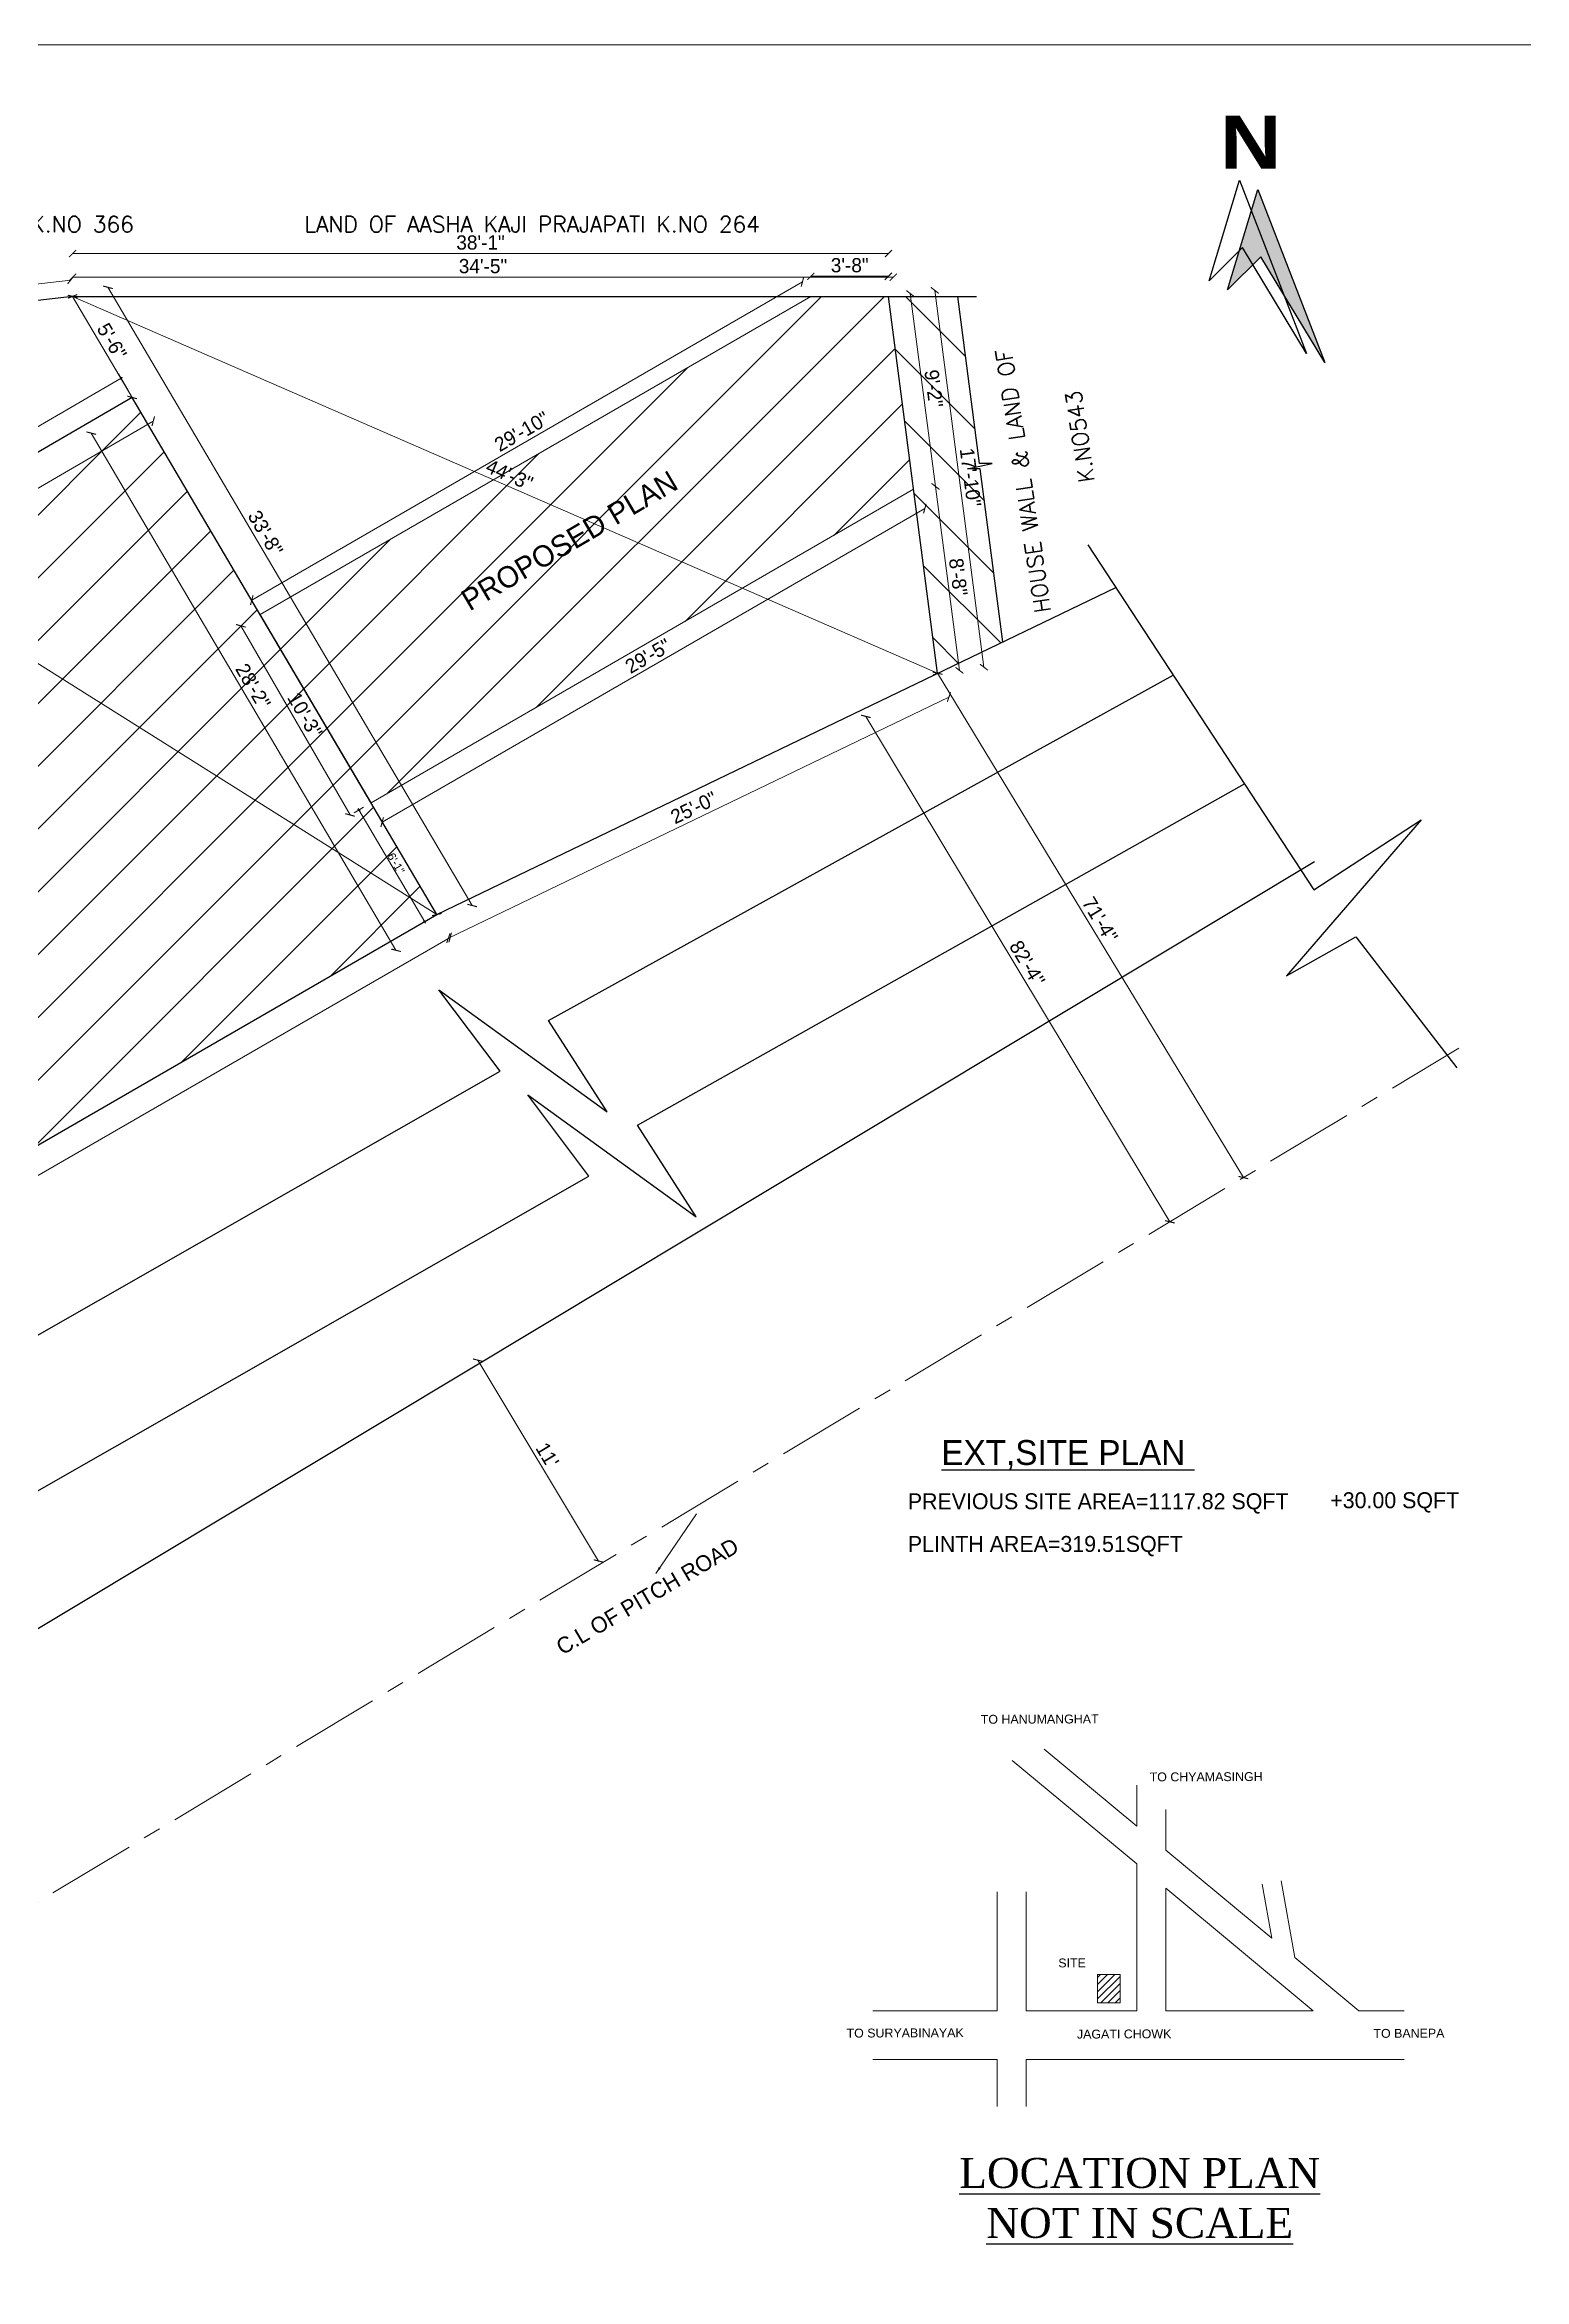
# Model space of a CAD drawing. Header units: inches. Extents: x 20273 to 74670, y -14357 to 735.
# Drawn here: x 42812 to 43646, y -3704 to -2446 of the extents above; entities that cross this region are included whole.
import ezdxf

# ---------------------------------------------------------------- set-up
doc = ezdxf.new("R2010")
doc.units = ezdxf.units.IN
doc.header["$LTSCALE"] = 5
doc.header["$MEASUREMENT"] = 0
doc.linetypes.add('CENTER', pattern=[2, 1.25, -0.25, 0.25, -0.25])
for name, color, linetype, lineweight in [('A-WALL', 7, 'Continuous', 9), ('ele1', 21, 'Continuous', 20), ('HATCH', 253, 'Continuous', 0)]:
    doc.layers.add(name, color=color, linetype=linetype, lineweight=lineweight)
for name, color, linetype in [('column', 4, 'Continuous'), ('DIM', 5, 'Continuous'), ('TEXT', 6, 'Continuous'), ('WALL', 7, 'Continuous')]:
    doc.layers.add(name, color=color, linetype=linetype)
doc.layers.add('dim line', color=7, linetype='Continuous', lineweight=15, true_color=0xfab2b2)
doc.styles.add('ARIAL', font='cityb___.ttf')
doc.styles.add('DIMTEXT', font='arial.ttf', dxfattribs={"height": 8})
doc.styles.add('ordinary', font='times.ttf')
doc.styles.add('ROMANS', font='romans.shx', dxfattribs={"width": 0.8})
doc.styles.get("Standard").update_dxf_attribs({"font": 'arial.ttf'})
doc.styles.add('tt', font='stylu.ttf', dxfattribs={"height": 8})
doc.dimstyles.new('Copy(2) of STANDARD', dxfattribs={"dimtxt": 2, "dimasz": 4, "dimexe": 0, "dimexo": 0, "dimgap": 2, "dimtad": 1, "dimdec": 0, "dimzin": 0, "dimdsep": 46, "dimlunit": 3, "dimtxsty": 'tt', "dimblk": 'ARCHTICK', "dimcen": 0.0505, "dimse1": 1, "dimse2": 1, "dimclrd": 5, "dimclre": 5, "dimclrt": 7, "dimadec": 1, "dimazin": 0, "dimtm": 1e-09, "dimtfac": 1, "dimtdec": 0, "dimtofl": 0, "dimtmove": 1, "dimatfit": 3, "dimfxl": 1, "dimtolj": 2, "dimtzin": 0, "dimlwd": 13, "dimarcsym": 0})
doc.dimstyles.new('Standard$0', dxfattribs={"dimtxt": 6, "dimasz": 4, "dimexe": 3, "dimexo": 6, "dimgap": 3, "dimtad": 1, "dimdec": 1, "dimzin": 0, "dimdsep": 46, "dimlunit": 4, "dimtxsty": 'Standard', "dimcen": 0.09, "dimclrd": 6, "dimclre": 6, "dimclrt": 7, "dimadec": 0, "dimazin": 0, "dimtfac": 1, "dimtdec": 1, "dimtix": 1, "dimtofl": 0, "dimtmove": 1, "dimatfit": 3, "dimfxl": 1, "dimtolj": 1, "dimtzin": 0, "dimlwd": 18, "dimlwe": 18, "dimarcsym": 0})
pattern_1 = [(45, (22181.04, 915.08), (-17.67767, 17.67767), [])]

# ---------------------------------------------------------------- blocks, each defined once
blk = doc.blocks.new('_ArchTick')
at = {"color": 0, "linetype": 'ByBlock', "const_width": 0.15}
blk.add_lwpolyline([(-0.5, -0.5), (0.5, 0.5)], dxfattribs=at)
blk = doc.blocks.new('*D506')
at = {"layer": 'Defpoints', "color": 0, "ltscale": 5, "transparency": 16777216}
for p in [(43243.9, -2587.9), (42929.1, -2758.9), (42933.8, -2767.1)]:
    blk.add_point(p, dxfattribs=at)
at = {"layer": 'DIM', "color": 5, "lineweight": 13, "ltscale": 5, "transparency": 16777216}
blk.add_line((43239.2, -2579.7), (42929.1, -2758.9), dxfattribs=at)
at = {"layer": 'DIM', "color": 5, "lineweight": 13, "ltscale": 5, "transparency": 16777216, "xscale": 4, "yscale": 4, "zscale": 4}
for p, rotation in [((43239.2, -2579.7), 30.02282740670279), ((42929.1, -2758.9), 210.0228274067028)]:
    blk.add_blockref('_ArchTick', p, dxfattribs=dict(at, rotation=rotation))
at = {"layer": 'DIM', "color": 7, "ltscale": 5, "transparency": 16777216, "insert": (43081.1, -2664), "char_height": 8, "attachment_point": 5, "rotation": 30.0228, "style": 'tt'}
blk.add_mtext('\\A2;29\'-10"', dxfattribs=at)
blk = doc.blocks.new('*D510')
at = {"layer": 'Defpoints', "color": 0, "ltscale": 5, "transparency": 16777216}
for p in [(43301.8, -2696.5), (43308.1, -2707.4), (42996.3, -2873.1)]:
    blk.add_point(p, dxfattribs=at)
at = {"layer": 'DIM', "color": 5, "lineweight": 13, "ltscale": 5, "transparency": 16777216}
blk.add_line((43002.5, -2884), (43308.1, -2707.4), dxfattribs=at)
at = {"layer": 'DIM', "color": 5, "lineweight": 13, "ltscale": 5, "transparency": 16777216, "xscale": 4, "yscale": 4, "zscale": 4}
for p, rotation in [((43308.1, -2707.4), 30.02282740670279), ((43002.5, -2884), 210.0228274067028)]:
    blk.add_blockref('_ArchTick', p, dxfattribs=dict(at, rotation=rotation))
at = {"layer": 'DIM', "color": 7, "ltscale": 5, "transparency": 16777216, "insert": (43152.2, -2790.4), "char_height": 8, "attachment_point": 5, "rotation": 30.0228, "style": 'tt'}
blk.add_mtext('\\A2;29\'-5"', dxfattribs=at)
blk = doc.blocks.new('*D511')
at = {"layer": 'Defpoints', "color": 0, "ltscale": 5, "transparency": 16777216}
for p in [(43287.6, -2576.6), (43243.9, -2587.9), (43287.6, -2587.9)]:
    blk.add_point(p, dxfattribs=at)
at = {"layer": 'DIM', "color": 5, "lineweight": 13, "ltscale": 5, "transparency": 16777216}
blk.add_line((43243.9, -2576.6), (43287.6, -2576.6), dxfattribs=at)
at = {"layer": 'DIM', "color": 5, "lineweight": 13, "ltscale": 5, "transparency": 16777216, "xscale": 4, "yscale": 4, "zscale": 4, "rotation": 180}
blk.add_blockref('_ArchTick', (43243.9, -2576.6), dxfattribs=at)
at = {"layer": 'DIM', "color": 5, "lineweight": 13, "ltscale": 5, "transparency": 16777216, "xscale": 4, "yscale": 4, "zscale": 4}
blk.add_blockref('_ArchTick', (43287.6, -2576.6), dxfattribs=at)
at = {"layer": 'DIM', "color": 7, "ltscale": 5, "transparency": 16777216, "insert": (43265.8, -2570.4), "char_height": 8, "attachment_point": 5, "style": 'tt'}
blk.add_mtext('\\A2;3\'-8"', dxfattribs=at)
blk = doc.blocks.new('*D512')
at = {"layer": 'Defpoints', "color": 0, "ltscale": 5, "transparency": 16777216}
for p in [(43287.6, -2587.9), (43299.9, -2586.3), (43301.8, -2696.5)]:
    blk.add_point(p, dxfattribs=at)
at = {"layer": 'DIM', "color": 5, "lineweight": 13, "ltscale": 5, "transparency": 16777216}
blk.add_line((43314.1, -2694.9), (43299.9, -2586.3), dxfattribs=at)
at = {"layer": 'DIM', "color": 5, "lineweight": 13, "ltscale": 5, "transparency": 16777216, "xscale": 4, "yscale": 4, "zscale": 4}
for p, rotation in [((43299.9, -2586.3), 97.43550611294224), ((43314.1, -2694.9), 277.4355061129422)]:
    blk.add_blockref('_ArchTick', p, dxfattribs=dict(at, rotation=rotation))
at = {"layer": 'DIM', "color": 7, "ltscale": 5, "transparency": 16777216, "insert": (43313.1, -2639.8), "char_height": 8, "attachment_point": 5, "rotation": 277.4355, "style": 'tt'}
blk.add_mtext('\\A2;9\'-2"', dxfattribs=at)
blk = doc.blocks.new('*D513')
at = {"layer": 'Defpoints', "color": 0, "ltscale": 5, "transparency": 16777216}
for p in [(42933.8, -2767.1), (42984.4, -2879.9), (42996.3, -2873.1)]:
    blk.add_point(p, dxfattribs=at)
at = {"layer": 'DIM', "color": 5, "lineweight": 13, "ltscale": 5, "transparency": 16777216}
blk.add_line((42922.9, -2773.4), (42984.4, -2879.9), dxfattribs=at)
at = {"layer": 'DIM', "color": 5, "lineweight": 13, "ltscale": 5, "transparency": 16777216, "xscale": 4, "yscale": 4, "zscale": 4}
for p, rotation in [((42922.9, -2773.4), 120.0228274066963), ((42984.4, -2879.9), 300.0228274066963)]:
    blk.add_blockref('_ArchTick', p, dxfattribs=dict(at, rotation=rotation))
at = {"layer": 'DIM', "color": 7, "ltscale": 5, "transparency": 16777216, "insert": (42959, -2823.6), "char_height": 8, "attachment_point": 5, "rotation": 300.0228, "style": 'tt'}
blk.add_mtext('\\A2;10\'-3"', dxfattribs=at)
blk = doc.blocks.new('*D514')
at = {"layer": 'Defpoints', "color": 0, "ltscale": 5, "transparency": 16777216}
for p in [(42828.2, -2587.9), (42828.2, -2587.9), (43315.3, -2800.1)]:
    blk.add_point(p, dxfattribs=at)
at = {"layer": 'DIM', "color": 5, "lineweight": 13, "ltscale": 5, "transparency": 16777216}
blk.add_line((43315.3, -2800.1), (42828.2, -2587.9), dxfattribs=at)
at = {"layer": 'DIM', "color": 5, "lineweight": 13, "ltscale": 5, "transparency": 16777216, "xscale": 4, "yscale": 4, "zscale": 4}
for p, rotation in [((42828.2, -2587.9), 156.4590553134295), ((43315.3, -2800.1), 336.4590553134295)]:
    blk.add_blockref('_ArchTick', p, dxfattribs=dict(at, rotation=rotation))
at = {"layer": 'DIM', "color": 7, "ltscale": 5, "transparency": 16777216, "insert": (43074.2, -2688.4), "char_height": 8, "attachment_point": 5, "rotation": 336.4591, "style": 'tt'}
blk.add_mtext('\\A2;44\'-3"', dxfattribs=at)
blk = doc.blocks.new('*D496')
at = {"layer": 'Defpoints', "color": 0, "ltscale": 5, "transparency": 16777216}
for p in [(42879.3, -2564.4), (42848.1, -2582.8), (43084.4, -2912.5)]:
    blk.add_point(p, dxfattribs=at)
at = {"layer": 'DIM', "color": 5, "lineweight": 13, "ltscale": 5, "transparency": 16777216}
blk.add_line((43053.2, -2930.9), (42848.1, -2582.8), dxfattribs=at)
at = {"layer": 'DIM', "color": 5, "lineweight": 13, "ltscale": 5, "transparency": 16777216, "xscale": 4, "yscale": 4, "zscale": 4}
for p, rotation in [((42848.1, -2582.8), 120.5085900979847), ((43053.2, -2930.9), 300.5085900979847)]:
    blk.add_blockref('_ArchTick', p, dxfattribs=dict(at, rotation=rotation))
at = {"layer": 'DIM', "color": 7, "ltscale": 5, "transparency": 16777216, "insert": (42936.8, -2721.2), "char_height": 8, "attachment_point": 5, "rotation": 300.5086, "style": 'tt'}
blk.add_mtext('\\A2;33\'-8"', dxfattribs=at)
blk = doc.blocks.new('*D515')
at = {"layer": 'Defpoints', "color": 0, "ltscale": 5, "transparency": 16777216}
for p in [(42534.6, -2622.2), (43033.3, -2936), (43033.3, -2936)]:
    blk.add_point(p, dxfattribs=at)
at = {"layer": 'DIM', "color": 5, "lineweight": 13, "ltscale": 5, "transparency": 16777216}
blk.add_line((42534.6, -2622.2), (43033.3, -2936), dxfattribs=at)
at = {"layer": 'DIM', "color": 5, "lineweight": 13, "ltscale": 5, "transparency": 16777216, "xscale": 4, "yscale": 4, "zscale": 4}
for p, rotation in [((42534.6, -2622.2), 147.8211343331413), ((43033.3, -2936), 327.8211343331413)]:
    blk.add_blockref('_ArchTick', p, dxfattribs=dict(at, rotation=rotation))
at = {"layer": 'DIM', "color": 7, "ltscale": 5, "transparency": 16777216, "insert": (42787.3, -2773.9), "char_height": 8, "attachment_point": 5, "rotation": 327.8211, "style": 'tt'}
blk.add_mtext('\\A2;49\'-1"', dxfattribs=at)
blk = doc.blocks.new('*D497')
at = {"layer": 'Defpoints', "color": 0, "ltscale": 5, "transparency": 16777216}
for p in [(43287.6, -2563.8), (42828.2, -2587.9), (43287.6, -2587.9)]:
    blk.add_point(p, dxfattribs=at)
at = {"layer": 'DIM', "color": 5, "lineweight": 13, "ltscale": 5, "transparency": 16777216}
blk.add_line((42828.2, -2563.8), (43287.6, -2563.8), dxfattribs=at)
at = {"layer": 'DIM', "color": 5, "lineweight": 13, "ltscale": 5, "transparency": 16777216, "xscale": 4, "yscale": 4, "zscale": 4, "rotation": 180}
blk.add_blockref('_ArchTick', (42828.2, -2563.8), dxfattribs=at)
at = {"layer": 'DIM', "color": 5, "lineweight": 13, "ltscale": 5, "transparency": 16777216, "xscale": 4, "yscale": 4, "zscale": 4}
blk.add_blockref('_ArchTick', (43287.6, -2563.8), dxfattribs=at)
at = {"layer": 'DIM', "color": 7, "ltscale": 5, "transparency": 16777216, "insert": (43057.9, -2557.6), "char_height": 8, "attachment_point": 5, "style": 'tt'}
blk.add_mtext('\\A2;38\'-1"', dxfattribs=at)
blk = doc.blocks.new('*D498')
at = {"layer": 'Defpoints', "color": 0, "ltscale": 5, "transparency": 16777216}
for p in [(42827.1, -2578.7), (42828.2, -2587.9), (42534.6, -2622.2)]:
    blk.add_point(p, dxfattribs=at)
at = {"layer": 'DIM', "color": 5, "lineweight": 13, "ltscale": 5, "transparency": 16777216}
blk.add_line((42533.5, -2613), (42827.1, -2578.7), dxfattribs=at)
at = {"layer": 'DIM', "color": 5, "lineweight": 13, "ltscale": 5, "transparency": 16777216, "xscale": 4, "yscale": 4, "zscale": 4}
for p, rotation in [((42827.1, -2578.7), 6.656485109489094), ((42533.5, -2613), 186.6564851094891)]:
    blk.add_blockref('_ArchTick', p, dxfattribs=dict(at, rotation=rotation))
at = {"layer": 'DIM', "color": 7, "ltscale": 5, "transparency": 16777216, "insert": (42679.6, -2589.7), "char_height": 8, "attachment_point": 5, "rotation": 6.6565, "style": 'tt'}
blk.add_mtext('\\A2;24\'-8"', dxfattribs=at)
blk = doc.blocks.new('*D500')
at = {"layer": 'Defpoints', "color": 0, "ltscale": 5, "transparency": 16777216}
for p in [(43315.3, -2800.1), (43321.7, -2813.5), (43033.3, -2936)]:
    blk.add_point(p, dxfattribs=at)
at = {"layer": 'DIM', "color": 5, "lineweight": 13, "ltscale": 5, "transparency": 16777216}
blk.add_line((43039.8, -2949.3), (43321.7, -2813.5), dxfattribs=at)
at = {"layer": 'DIM', "color": 5, "lineweight": 13, "ltscale": 5, "transparency": 16777216, "xscale": 4, "yscale": 4, "zscale": 4}
for p, rotation in [((43321.7, -2813.5), 25.72641114425595), ((43039.8, -2949.3), 205.726411144256)]:
    blk.add_blockref('_ArchTick', p, dxfattribs=dict(at, rotation=rotation))
at = {"layer": 'DIM', "color": 7, "ltscale": 5, "transparency": 16777216, "insert": (43178, -2875.8), "char_height": 8, "attachment_point": 5, "rotation": 25.7264, "style": 'tt'}
blk.add_mtext('\\A2;25\'-0"', dxfattribs=at)
blk = doc.blocks.new('*D502')
at = {"layer": 'Defpoints', "color": 0, "ltscale": 5, "transparency": 16777216}
for p in [(43315.3, -2800.1), (43486.5, -3084.7), (43446.1, -3109)]:
    blk.add_point(p, dxfattribs=at)
at = {"layer": 'DIM', "color": 5, "lineweight": 13, "ltscale": 5, "transparency": 16777216}
blk.add_line((43274.9, -2824.4), (43446.1, -3109), dxfattribs=at)
at = {"layer": 'DIM', "color": 5, "lineweight": 13, "ltscale": 5, "transparency": 16777216, "xscale": 4, "yscale": 4, "zscale": 4}
for p, rotation in [((43274.9, -2824.4), 121.020957503502), ((43446.1, -3109), 301.020957503502)]:
    blk.add_blockref('_ArchTick', p, dxfattribs=dict(at, rotation=rotation))
at = {"layer": 'DIM', "color": 7, "ltscale": 5, "transparency": 16777216, "insert": (43365.8, -2963.5), "char_height": 8, "attachment_point": 5, "rotation": 301.021, "style": 'tt'}
blk.add_mtext("\\A2;82'-4''", dxfattribs=at)
blk = doc.blocks.new('*D503')
at = {"layer": 'Defpoints', "color": 0, "ltscale": 5, "transparency": 16777216}
for p in [(43056.4, -3186.9), (43056.4, -3186.9), (43124.4, -3300)]:
    blk.add_point(p, dxfattribs=at)
at = {"layer": 'DIM', "color": 5, "lineweight": 13, "ltscale": 5, "transparency": 16777216}
blk.add_line((43124.4, -3300), (43056.4, -3186.9), dxfattribs=at)
at = {"layer": 'DIM', "color": 5, "lineweight": 13, "ltscale": 5, "transparency": 16777216, "xscale": 4, "yscale": 4, "zscale": 4}
for p, rotation in [((43056.4, -3186.9), 120.9954618466229), ((43124.4, -3300), 300.9954618466229)]:
    blk.add_blockref('_ArchTick', p, dxfattribs=dict(at, rotation=rotation))
at = {"layer": 'DIM', "color": 7, "ltscale": 5, "transparency": 16777216, "insert": (43095.6, -3240.3), "char_height": 8, "attachment_point": 5, "rotation": 300.9955, "style": 'tt'}
blk.add_mtext("\\A2;11'", dxfattribs=at)
blk = doc.blocks.new('*D504')
at = {"layer": 'Defpoints', "color": 0, "ltscale": 5, "transparency": 16777216}
for p in [(43315.3, -2800.1), (43487.5, -3084.1), (43487.5, -3084.1)]:
    blk.add_point(p, dxfattribs=at)
at = {"layer": 'DIM', "color": 5, "lineweight": 13, "ltscale": 5, "transparency": 16777216}
blk.add_line((43315.3, -2800.1), (43487.5, -3084.1), dxfattribs=at)
at = {"layer": 'DIM', "color": 5, "lineweight": 13, "ltscale": 5, "transparency": 16777216, "xscale": 4, "yscale": 4, "zscale": 4}
for p, rotation in [((43315.3, -2800.1), 121.2299142519415), ((43487.5, -3084.1), 301.2299142519415)]:
    blk.add_blockref('_ArchTick', p, dxfattribs=dict(at, rotation=rotation))
at = {"layer": 'DIM', "color": 7, "ltscale": 5, "transparency": 16777216, "insert": (43406.8, -2938.9), "char_height": 8, "attachment_point": 5, "rotation": 301.2299, "style": 'tt'}
blk.add_mtext("\\A2;71'-4''", dxfattribs=at)
blk = doc.blocks.new('*D487')
at = {"layer": 'Defpoints', "color": 0, "ltscale": 5, "transparency": 16777216}
for p in [(43287.6, -2587.9), (43315.3, -2800.1), (43341.4, -2796.7)]:
    blk.add_point(p, dxfattribs=at)
at = {"layer": 'DIM', "color": 5, "lineweight": 13, "ltscale": 5, "transparency": 16777216}
blk.add_line((43313.7, -2584.5), (43341.4, -2796.7), dxfattribs=at)
at = {"layer": 'DIM', "color": 5, "lineweight": 13, "ltscale": 5, "transparency": 16777216, "xscale": 4, "yscale": 4, "zscale": 4}
for p, rotation in [((43313.7, -2584.5), 97.43550611295157), ((43341.4, -2796.7), 277.4355061129515)]:
    blk.add_blockref('_ArchTick', p, dxfattribs=dict(at, rotation=rotation))
at = {"layer": 'DIM', "color": 7, "ltscale": 5, "transparency": 16777216, "insert": (43333.8, -2689.8), "char_height": 8, "attachment_point": 5, "rotation": 277.4355, "style": 'tt'}
blk.add_mtext('\\A2;17\'-10"', dxfattribs=at)
blk = doc.blocks.new('*D492')
at = {"layer": 'Defpoints', "color": 0, "ltscale": 5, "transparency": 16777216}
for p in [(42912.8, -2621.3), (43084.4, -2912.5), (43010.3, -2956.1)]:
    blk.add_point(p, dxfattribs=at)
at = {"layer": 'DIM', "color": 5, "lineweight": 13, "ltscale": 5, "transparency": 16777216}
blk.add_line((42838.7, -2664.9), (43010.3, -2956.1), dxfattribs=at)
at = {"layer": 'DIM', "color": 5, "lineweight": 13, "ltscale": 5, "transparency": 16777216, "xscale": 4, "yscale": 4, "zscale": 4}
for p, rotation in [((42838.7, -2664.9), 120.5085900979861), ((43010.3, -2956.1), 300.5085900979861)]:
    blk.add_blockref('_ArchTick', p, dxfattribs=dict(at, rotation=rotation))
at = {"layer": 'DIM', "color": 7, "ltscale": 5, "transparency": 16777216, "insert": (42929.8, -2807.4), "char_height": 8, "attachment_point": 5, "rotation": 300.5086, "style": 'tt'}
blk.add_mtext('\\A2;28\'-2"', dxfattribs=at)
blk = doc.blocks.new('*D508')
at = {"layer": 'Defpoints', "color": 0, "ltscale": 5, "transparency": 16777216}
for p in [(42861.7, -2637.8), (42873.6, -2658.2), (42534.6, -2828.2)]:
    blk.add_point(p, dxfattribs=at)
at = {"layer": 'DIM', "color": 5, "lineweight": 13, "ltscale": 5, "transparency": 16777216}
blk.add_line((42546.5, -2848.6), (42873.6, -2658.2), dxfattribs=at)
at = {"layer": 'DIM', "color": 5, "lineweight": 13, "ltscale": 5, "transparency": 16777216, "xscale": 4, "yscale": 4, "zscale": 4}
for p, rotation in [((42873.6, -2658.2), 30.20167562402278), ((42546.5, -2848.6), 210.2016756240228)]:
    blk.add_blockref('_ArchTick', p, dxfattribs=dict(at, rotation=rotation))
at = {"layer": 'DIM', "color": 7, "ltscale": 5, "transparency": 16777216, "insert": (42706.9, -2748), "char_height": 8, "attachment_point": 5, "rotation": 30.2017, "style": 'tt'}
blk.add_mtext('\\A2;31\'-7"', dxfattribs=at)
blk = doc.blocks.new('*D493')
at = {"layer": 'Defpoints', "color": 0, "ltscale": 5, "transparency": 16777216}
for p in [(43033.3, -2936), (43040.8, -2948.9), (42534.6, -3224.2)]:
    blk.add_point(p, dxfattribs=at)
at = {"layer": 'DIM', "color": 5, "lineweight": 13, "ltscale": 5, "transparency": 16777216}
blk.add_line((42542, -3237), (43040.8, -2948.9), dxfattribs=at)
at = {"layer": 'DIM', "color": 5, "lineweight": 13, "ltscale": 5, "transparency": 16777216, "xscale": 4, "yscale": 4, "zscale": 4}
for p, rotation in [((43040.8, -2948.9), 30.02282740668969), ((42542, -3237), 210.0228274066897)]:
    blk.add_blockref('_ArchTick', p, dxfattribs=dict(at, rotation=rotation))
at = {"layer": 'DIM', "color": 7, "ltscale": 5, "transparency": 16777216, "insert": (42788.3, -3087.6), "char_height": 8, "attachment_point": 5, "rotation": 30.0228, "style": 'tt'}
blk.add_mtext("\\A2;48'", dxfattribs=at)
blk = doc.blocks.new('*D509')
at = {"layer": 'Defpoints', "color": 0, "ltscale": 5, "transparency": 16777216}
for p in [(42828.2, -2587.9), (42828.2, -2587.9), (42861.7, -2644.8)]:
    blk.add_point(p, dxfattribs=at)
at = {"layer": 'DIM', "color": 5, "lineweight": 13, "ltscale": 5, "transparency": 16777216}
blk.add_line((42861.7, -2644.8), (42828.2, -2587.9), dxfattribs=at)
at = {"layer": 'DIM', "color": 5, "lineweight": 13, "ltscale": 5, "transparency": 16777216, "xscale": 4, "yscale": 4, "zscale": 4}
for p, rotation in [((42828.2, -2587.9), 120.5085900979771), ((42861.7, -2644.8), 300.5085900979771)]:
    blk.add_blockref('_ArchTick', p, dxfattribs=dict(at, rotation=rotation))
at = {"layer": 'DIM', "color": 7, "ltscale": 5, "transparency": 16777216, "insert": (42850.3, -2613.2), "char_height": 8, "attachment_point": 5, "rotation": 300.5086, "style": 'tt'}
blk.add_mtext('\\A2;5\'-6"', dxfattribs=at)
blk = doc.blocks.new('*D516')
at = {"layer": 'Defpoints', "color": 0, "ltscale": 5, "transparency": 16777216}
for p in [(43290.3, -2577.1), (42828.2, -2587.9), (43290.3, -2587.9)]:
    blk.add_point(p, dxfattribs=at)
at = {"layer": 'DIM', "color": 5, "lineweight": 13, "ltscale": 5, "transparency": 16777216}
blk.add_line((42828.2, -2577.1), (43290.3, -2577.1), dxfattribs=at)
at = {"layer": 'DIM', "color": 5, "lineweight": 13, "ltscale": 5, "transparency": 16777216, "xscale": 4, "yscale": 4, "zscale": 4, "rotation": 180}
blk.add_blockref('_ArchTick', (42828.2, -2577.1), dxfattribs=at)
at = {"layer": 'DIM', "color": 5, "lineweight": 13, "ltscale": 5, "transparency": 16777216, "xscale": 4, "yscale": 4, "zscale": 4}
blk.add_blockref('_ArchTick', (43290.3, -2577.1), dxfattribs=at)
at = {"layer": 'DIM', "color": 7, "ltscale": 5, "transparency": 16777216, "insert": (43059.3, -2570.9), "char_height": 8, "attachment_point": 5, "style": 'tt'}
blk.add_mtext('\\A2;34\'-5"', dxfattribs=at)
blk = doc.blocks.new('*D689')
at = {"layer": 'Defpoints', "color": 0, "ltscale": 5, "transparency": 16777216}
for p in [(43301.8, -2696.5), (43315.3, -2800.1), (43327.6, -2798.5)]:
    blk.add_point(p, dxfattribs=at)
at = {"layer": 'DIM', "color": 5, "lineweight": 13, "ltscale": 5, "transparency": 16777216}
blk.add_line((43314.1, -2694.9), (43327.6, -2798.5), dxfattribs=at)
at = {"layer": 'DIM', "color": 5, "lineweight": 13, "ltscale": 5, "transparency": 16777216, "xscale": 4, "yscale": 4, "zscale": 4}
for p, rotation in [((43314.1, -2694.9), 97.43550611294225), ((43327.6, -2798.5), 277.4355061129423)]:
    blk.add_blockref('_ArchTick', p, dxfattribs=dict(at, rotation=rotation))
at = {"layer": 'DIM', "color": 7, "ltscale": 5, "transparency": 16777216, "insert": (43326.9, -2745.9), "char_height": 8, "attachment_point": 5, "rotation": 277.4355, "style": 'tt'}
blk.add_mtext('\\A2;8\'-8"', dxfattribs=at)
blk = doc.blocks.new('oblique')
at = {"color": 0, "lineweight": -2}
blk.add_line((0.25, 0.25), (-0.25, -0.25), dxfattribs=at)
at = {"layer": 'dim line', "lineweight": 9}
for p, q in [((-0.4375, 0), (0.4375, 0)), ((0, 0.4375), (0, -0.4375))]:
    blk.add_line(p, q, dxfattribs=at)
blk = doc.blocks.new('*D692')
at = {"layer": 'A-WALL', "color": 33, "lineweight": 0, "ltscale": 5, "transparency": 16777216}
blk.add_line((42855.5, -2634), (42528.4, -2824.5), dxfattribs=at)
at = {"layer": 'A-WALL', "color": 47, "lineweight": 0, "ltscale": 5, "transparency": 16777216}
for p, q in [((42859.2, -2640.5), (42854, -2631.5)), ((42532.1, -2830.9), (42526.8, -2821.9))]:
    blk.add_line(p, q, dxfattribs=at)
at = {"layer": 'Defpoints', "color": 0, "ltscale": 5, "transparency": 16777216}
for p in [(42861.7, -2644.8), (42528.4, -2824.5), (42534.6, -2835.2)]:
    blk.add_point(p, dxfattribs=at)
at = {"layer": 'A-WALL', "color": 33, "lineweight": 0, "ltscale": 5, "transparency": 16777216, "xscale": 2, "yscale": 2, "zscale": 2}
for p, rotation in [((42855.5, -2634), 30.20167562402474), ((42528.4, -2824.5), 210.2016756240247)]:
    blk.add_blockref('oblique', p, dxfattribs=dict(at, rotation=rotation))
at = {"layer": 'A-WALL', "color": 7, "ltscale": 5, "transparency": 16777216, "insert": (42690.3, -2726.5), "char_height": 4.5, "attachment_point": 5, "rotation": 30.2017}
blk.add_mtext('\\A1;31\'-6{\\H0.5x;\\S1/2;}"', dxfattribs=at)
blk = doc.blocks.new('_OBLIQUE')
at = {"color": 0, "linetype": 'ByBlock'}
blk.add_line((-0.5, -0.5), (0.5, 0.5), dxfattribs=at)
blk = doc.blocks.new('*D711')
at = {"layer": 'A-WALL', "color": 47, "lineweight": 0, "ltscale": 5, "transparency": 16777216}
for p, q in [((42992, -2875.6), (42986.8, -2878.7)), ((43029, -2938.5), (43023.9, -2941.5))]:
    blk.add_line(p, q, dxfattribs=at)
at = {"layer": 'A-WALL', "color": 33, "lineweight": 0, "ltscale": 5, "transparency": 16777216}
blk.add_line((43026.5, -2940), (42989.4, -2877.1), dxfattribs=at)
at = {"layer": 'Defpoints', "color": 0, "ltscale": 5, "transparency": 16777216}
for p in [(42989.4, -2877.1), (42996.3, -2873.1), (43033.3, -2936)]:
    blk.add_point(p, dxfattribs=at)
at = {"layer": 'A-WALL', "color": 33, "lineweight": 0, "ltscale": 5, "transparency": 16777216, "xscale": 2, "yscale": 2, "zscale": 2}
for p, rotation in [((42989.4, -2877.1), 120.5085900979961), ((43026.5, -2940), 300.508590097996)]:
    blk.add_blockref('oblique', p, dxfattribs=dict(at, rotation=rotation))
at = {"layer": 'A-WALL', "color": 7, "ltscale": 5, "transparency": 16777216, "insert": (43010.3, -2907.2), "char_height": 4.5, "attachment_point": 5, "rotation": 300.5086}
blk.add_mtext('\\A1;6\'-1"', dxfattribs=at)

msp = doc.modelspace()

# ---------------------------------------------------------------- hatches: boundary and pattern name
at = {"layer": 'DIM'}
msp.add_hatch(color=256, dxfattribs=at).paths.add_polyline_path([(43478.55, -2584.27), (43495.55, -2527.66), (43533.32, -2625.15), (43497.39, -2565.59)])
at = {"layer": 'HATCH', "ltscale": 5}
h = msp.add_hatch(dxfattribs=at)
h.set_pattern_fill('ANSI31', color=256, scale=200, style=0)
h.set_pattern_definition(pattern_1)
h.paths.add_polyline_path([(43287.6, -2587.92), (43243.93, -2587.92), (42933.82, -2767.12), (42996.26, -2873.09), (43301.78, -2696.54)])
h.paths.add_polyline_path([(43053.69, -2689.33), (43087.71, -2704.15), (43095.11, -2687.16), (43061.09, -2672.33)], flags=25)
h.paths.add_polyline_path([(43050.93, -2770.18), (43175.08, -2697.16), (43165.45, -2680.79), (43041.3, -2753.81)], flags=24)
h = msp.add_hatch(dxfattribs=at)
h.set_pattern_fill('ANSI31', color=256, scale=200, angle=90, style=0)
h.set_pattern_definition([(135, (21450.476, -17758.31), (-17.67767, -17.67767), [])])
h.paths.add_polyline_path([(43339.28, -2685.06), (43332.08, -2685.06), (43346, -2681.92), (43338.87, -2681.92), (43326.6, -2587.92), (43287.6, -2587.92), (43315.3, -2800.12), (43351.99, -2782.44)])
h.paths.add_polyline_path([(43323.63, -2670.46), (43328.94, -2711.1), (43316.41, -2712.74), (43311.11, -2672.09)], flags=24)
h = msp.add_hatch(dxfattribs=at)
h.set_pattern_fill('ANSI31', color=256, scale=200, style=0)
h.set_pattern_definition(pattern_1)
h.paths.add_polyline_path([(42861.73, -2644.78), (42534.6, -2835.19), (42534.6, -3184.92), (42534.6, -3224.19), (43033.32, -2935.99)])
h.paths.add_polyline_path([(42941.11, -2810.83), (42959.68, -2842.97), (42975.73, -2833.69), (42957.16, -2801.56)], flags=24)
h.paths.add_polyline_path([(42766.8, -2771.73), (42798.21, -2791.5), (42808.08, -2775.81), (42776.67, -2756.04)], flags=24)
h.paths.add_polyline_path([(42553.84, -3048.27), (42553.84, -3011.16), (42535.31, -3011.16), (42535.31, -3048.27)], flags=24)
h.paths.add_polyline_path([(42695.36, -2765.08), (42727.43, -2746.41), (42718.11, -2730.39), (42686.03, -2749.06)], flags=24)
h.paths.add_polyline_path([(42656.06, -2974.46), (42801.3, -2890.6), (42794.8, -2879.34), (42649.56, -2963.2)], flags=24)
h.paths.add_polyline_path([(42647.87, -2954.41), (42792.15, -2871.11), (42782.78, -2854.87), (42638.5, -2938.17)], flags=24)
at = {"layer": 'WALL', "linetype": 'ByBlock', "ltscale": 5, "true_color": 0xf8991e}
h = msp.add_hatch(dxfattribs=at)
h.set_pattern_fill('ANSI31', color=30, scale=22.804179)
h.set_pattern_definition([(45, (37644.3292, -1712.777), (-2.0156237, 2.0156237), [])])
h.paths.add_polyline_path([(43405.4, -3548.81), (43418.1, -3548.81), (43418.1, -3532.88), (43405.4, -3532.88)])

# ---------------------------------------------------------------- linework, layer by layer
at = {"layer": 'A-WALL', "ltscale": 5}
for p, q in [((42933.82, -2767.12), (43243.93, -2587.92)), ((42996.26, -2873.09), (43301.78, -2696.54)), ((43427.43, -3449.23), (43375.34, -3405.92)), ((43427.43, -3470.58), (43357.35, -3412.31)), ((43427.43, -3449.23), (43427.43, -3426.2)), ((43443.84, -3462.88), (43443.84, -3439.85)), ((43427.43, -3553.24), (43427.43, -3470.58)), ((43503.43, -3512.43), (43443.84, -3462.88)), ((43443.84, -3553.24), (43443.84, -3484.24)), ((43526.83, -3553.24), (43443.84, -3484.24)), ((43503.43, -3512.43), (43498.01, -3482.05)), ((43516.48, -3523.28), (43508.79, -3480.13)), ((43348.78, -3553.24), (43348.78, -3486.2)), ((43365.2, -3553.24), (43365.2, -3486.2)), ((43552.51, -3553.24), (43516.48, -3523.28)), ((43348.78, -3553.24), (43278.86, -3553.24)), ((43365.2, -3553.24), (43427.43, -3553.24)), ((43443.84, -3553.24), (43526.83, -3553.24)), ((43552.51, -3553.24), (43577.95, -3553.24)), ((43278.86, -3580.61), (43348.78, -3580.61)), ((43348.78, -3607.16), (43348.78, -3580.61)), ((43365.2, -3580.61), (43577.95, -3580.61)), ((43365.2, -3607.16), (43365.2, -3580.61))]:
    msp.add_line(p, q, dxfattribs=at)
for points in [[(43287.6, -2587.92), (43243.93, -2587.92), (42933.82, -2767.12), (42996.26, -2873.09), (43301.78, -2696.54)], [(43405.4, -3532.88), (43418.1, -3532.88), (43418.1, -3548.81), (43405.4, -3548.81)]]:
    msp.add_lwpolyline(points, close=True, dxfattribs=at)
at = {"layer": 'DIM'}
for points in [[(43468.23, -2579.12), (43485.23, -2522.51), (43523.01, -2620), (43487.08, -2560.44), (43468.23, -2579.12)], [(43478.55, -2584.27), (43495.55, -2527.66), (43533.32, -2625.15), (43497.39, -2565.59), (43478.55, -2584.27)]]:
    msp.add_lwpolyline(points, dxfattribs=at)
at = {"layer": 'ele1'}
msp.add_lwpolyline([(42351.65, -2446.17), (45436.61, -2446.17), (45436.61, -4601.5), (42351.65, -4601.5)], close=True, dxfattribs=at)
msp.add_lwpolyline([(42351.65, -2446.17), (45436.61, -2446.17), (45436.61, -4601.5), (42351.65, -4601.5)], close=True, dxfattribs=at)
at = {"layer": 'HATCH', "linetype": 'CENTER', "ltscale": 8}
msp.add_line((42748.51, -3528.05), (43608.73, -3011.27), dxfattribs=at)
at = {"layer": 'WALL', "ltscale": 5}
for p, q in [((42828.22, -2587.92), (42534.6, -2622.19)), ((42828.22, -2587.92), (43290.3, -2587.92)), ((43315.3, -2800.12), (43287.6, -2587.92)), ((43287.6, -2587.92), (43337.28, -2587.92)), ((43338.87, -2681.92), (43326.6, -2587.92)), ((42861.73, -2644.78), (42534.6, -2835.19)), ((43033.32, -2935.99), (42861.73, -2644.78)), ((43332.08, -2685.06), (43346, -2681.92)), ((43339.28, -2685.06), (43332.08, -2685.06)), ((43346, -2681.92), (43338.87, -2681.92)), ((43351.99, -2782.44), (43339.28, -2685.06)), ((43033.32, -2935.99), (43415.64, -2751.77)), ((43096.2, -2995.56), (43448, -2801.16)), ((43146.25, -3054.63), (43488.12, -2862.39)), ((42597.67, -3464.68), (43527.5, -2906.08)), ((42534.6, -3224.19), (43033.32, -2935.99)), ((43034.47, -2978.36), (43129.21, -3047.16)), ((43068.92, -3024.23), (43034.47, -2978.36)), ((43129.21, -3047.16), (43096.2, -2995.56)), ((42534.6, -3329.13), (43068.92, -3024.23)), ((43118.98, -3083.3), (43084.53, -3037.43)), ((43084.53, -3037.43), (43179.27, -3106.24)), ((43179.27, -3106.24), (43146.25, -3054.63)), ((42542.76, -3412.11), (43118.98, -3083.3))]:
    msp.add_line(p, q, dxfattribs=at)
msp.add_lwpolyline([(43399.96, -2727.85), (43527.24, -2922.08), (43587.54, -2882.66), (43511.77, -2970.45), (43550.79, -2948.59), (43607.77, -3022.38)], dxfattribs=at)

# ---------------------------------------------------------------- texts
at = {"layer": 'column', "color": 0, "char_height": 5, "width": 98.6383, "attachment_point": 2, "rotation": 0.20566, "style": 'DIMTEXT'}
for s, insert in [('TO HANUMANGHAT', (43372.77, -3386.54)), ('TO CHYAMASINGH', (43466.52, -3418.99)), ('SITE', (43391.01, -3523.81)), ('TO SURYABINAYAK', (43297.01, -3563.23)), ('JAGATI CHOWK', (43420.33, -3563.83)), ('TO BANEPA', (43580.71, -3563.44))]:
    msp.add_mtext(s, dxfattribs=dict(at, insert=insert))
at = {"layer": 'TEXT', "lineweight": 9, "style": 'ROMANS'}
for s, p in [('LAND OF CHANDRA KIRAN RAJBHANDARI K.NO 366', (42558.71, -2551.82)), ('LAND OF AASHA KAJI PRAJAPATI K.NO 264', (42958.72, -2551.82))]:
    msp.add_text(s, height=9, dxfattribs=at).set_placement(p)
for s, p in [('HOUSE WALL & LAND OF          ', (43379.06, -2765.43)), ('          K.NO543', (43413.75, -2758.36))]:
    msp.add_text(s, height=9, rotation=98.54376, dxfattribs=at).set_placement(p)
at = {"layer": 'TEXT', "lineweight": 70, "style": 'tt'}
for s, height, p in [('PROPOSED PLAN', 12, (43051.79, -2765.4)), ('C.L OF PITCH ROAD ', 9, (43103.98, -3353.23))]:
    msp.add_text(s, height=height, rotation=30.46064, dxfattribs=at).set_placement(p)
at = {"layer": 'TEXT', "linetype": 'ByBlock', "style": 'tt'}
msp.add_text('%%UEXT,SITE PLAN ', height=14, dxfattribs=at).set_placement((43317.42, -3245.91))
at = {"layer": 'TEXT', "lineweight": 70, "style": 'tt'}
for s, p in [('PREVIOUS SITE AREA=1117.82 SQFT', (43298.51, -3270.87)), ('+30.00 SQFT', (43536.41, -3270.29)), ('PLINTH AREA=319.51SQFT', (43298.51, -3294.9))]:
    msp.add_text(s, height=9, dxfattribs=at).set_placement(p)
at = {"layer": 'TEXT', "insert": (43491.61, -2501.06), "char_height": 30, "width": 37.6347, "attachment_point": 5, "style": 'ARIAL'}
msp.add_mtext('{\\fArial Black|b0|i0|c0|p34;N}', dxfattribs=at)
at = {"layer": 'TEXT', "insert": (43429.11, -3681.4), "char_height": 16.875, "attachment_point": 8, "rotation": 359.99961, "style": 'ordinary'}
msp.add_mtext_dynamic_manual_height_columns('{\\LLOCATION PLAN\\PNOT IN SCALE}', width=232.087, gutter_width=1720.72, heights=[0], dxfattribs=at)

# ---------------------------------------------------------------- dimensions: what is measured, and where the dimension line sits
at = {"layer": 'A-WALL', "ltscale": 5}
for p1, p2, distance, picture, middle in [((42861.73, -2644.78), (42534.6, -2835.19), -12.42, '*D692', (42690.32, -2726.51)), ((43033.32, -2935.99), (42996.26, -2873.09), 7.96, '*D711', (43010.34, -2907.16))]:
    dim = msp.add_aligned_dim(p1=p1, p2=p2, distance=distance, dimstyle='Standard$0', override={"dimtxt": 4.5, "dimasz": 2, "dimexo": 5, "dimgap": 0.5, "dimzin": 12, "dimpost": '\\X', "dimblk": 'oblique', "dimcen": 3, "dimclrd": 33, "dimclre": 47, "dimtfac": 0.5, "dimfxl": 3, "dimlwd": 0, "dimlwe": 0}, dxfattribs=at)
    dim.commit()
    dim.dimension.update_dxf_attribs({"geometry": picture, "text_midpoint": middle})
at = {"layer": 'DIM', "ltscale": 5}
for p1, p2, distance, text, picture, middle in [((42828.22, -2587.92), (43287.6, -2587.92), 24.14, '38\'-1"', '*D497', (43057.91, -2557.63)), ((43033.32, -2935.99), (43315.3, -2800.12), -14.82, '25\'-0"', '*D500', (43178.05, -2875.81)), ((43315.3, -2800.12), (43486.45, -3084.73), -47.08, "82'-4''", '*D502', (43365.82, -2963.5)), ((43315.3, -2800.12), (43487.49, -3084.11), 0, "71'-4''", '*D504', (43406.77, -2938.85))]:
    dim = msp.add_aligned_dim(p1=p1, p2=p2, distance=distance, text=text, dimstyle='Copy(2) of STANDARD', dxfattribs=at)
    dim.commit()
    dim.dimension.update_dxf_attribs({"geometry": picture, "text_midpoint": middle})
dim = msp.add_linear_dim(base=(43290.3, -2577.09), p1=(42828.22, -2587.92), p2=(43290.3, -2587.92), text='34\'-5"', dimstyle='Copy(2) of STANDARD', dxfattribs=at)
dim.commit()
dim.dimension.update_dxf_attribs({"geometry": '*D516', "text_midpoint": (43059.26, -2570.92)})
dim = msp.add_linear_dim(base=(42848.07, -2582.79), p1=(43084.36, -2912.48), p2=(42879.27, -2564.41), angle=120.50859, dimstyle='Copy(2) of STANDARD', dxfattribs=at)
dim.commit()
dim.dimension.update_dxf_attribs({"geometry": '*D496', "text_midpoint": (42931.47, -2724.32), "dimtype": 161})
for p1, p2, distance, picture, middle in [((43243.93, -2587.92), (43287.6, -2587.92), 11.36, '*D511', (43265.76, -2570.42)), ((42534.6, -2622.19), (42828.22, -2587.92), 9.27, '*D498', (42679.62, -2589.71)), ((42861.73, -2644.78), (42828.22, -2587.92), 0, '*D509', (42850.29, -2613.22)), ((43315.3, -2800.12), (42828.22, -2587.92), 0, '*D514', (43074.23, -2688.35)), ((43287.6, -2587.92), (43315.3, -2800.12), 26.33, '*D487', (43333.82, -2689.8)), ((43301.78, -2696.54), (43287.6, -2587.92), -12.41, '*D512', (43313.08, -2639.83)), ((42534.6, -2622.19), (43033.32, -2935.99), 0, '*D515', (42787.25, -2773.86)), ((42912.77, -2621.27), (43084.36, -2912.48), -85.97, '*D492', (42929.79, -2807.4)), ((42534.6, -2828.17), (42861.73, -2637.76), -23.64, '*D508', (42706.9, -2747.96)), ((42534.6, -3224.19), (43033.32, -2935.99), -14.86, '*D493', (42788.3, -3087.6)), ((43124.41, -3300.03), (43056.44, -3186.88), 0, '*D503', (43095.6, -3240.34))]:
    dim = msp.add_aligned_dim(p1=p1, p2=p2, distance=distance, dimstyle='Copy(2) of STANDARD', dxfattribs=at)
    dim.commit()
    dim.dimension.update_dxf_attribs({"geometry": picture, "text_midpoint": middle})
for base, p1, p2, angle, picture, middle in [((42929.09, -2758.94), (43243.93, -2587.92), (42933.82, -2767.12), 30.02283, '*D506', (43081.06, -2664)), ((43308.07, -2707.42), (42996.26, -2873.09), (43301.78, -2696.54), 30.02283, '*D510', (43152.22, -2790.35)), ((43327.61, -2798.51), (43301.78, -2696.54), (43315.3, -2800.12), 277.43551, '*D689', (43326.93, -2745.93)), ((42984.42, -2879.93), (42933.82, -2767.12), (42996.26, -2873.09), 120.02283, '*D513', (42959, -2823.6))]:
    dim = msp.add_linear_dim(base=base, p1=p1, p2=p2, angle=angle, dimstyle='Copy(2) of STANDARD', dxfattribs=at)
    dim.commit()
    dim.dimension.update_dxf_attribs({"geometry": picture, "text_midpoint": middle})

# ---------------------------------------------------------------- leaders
msp.add_leader([(43156.61, -3307.1), (43179.52, -3273.36)], dimstyle='Copy(2) of STANDARD', override={"dimgap": 2, "dimtad": 0}, dxfattribs=at)

doc.saveas('drawing.dxf')
